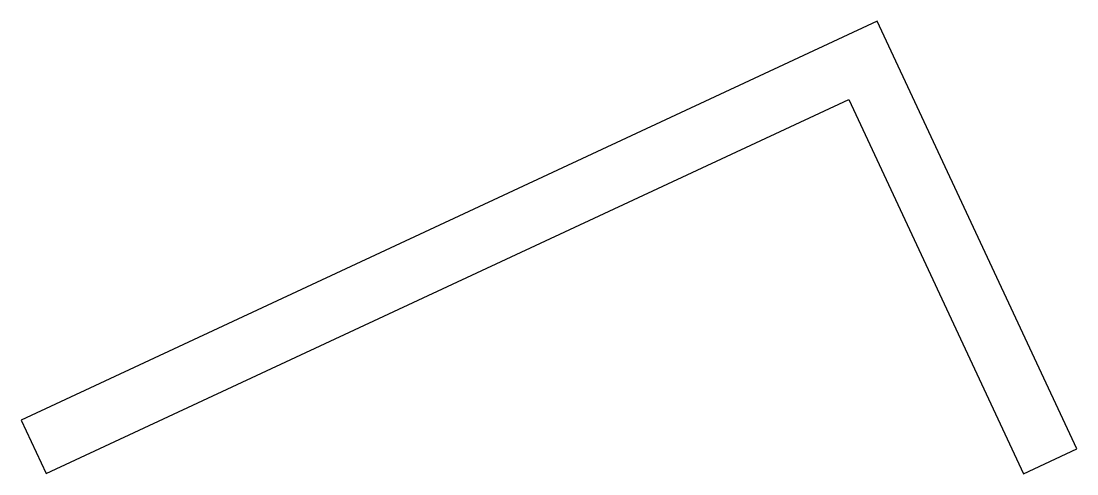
# Model space of a CAD drawing. Header units: inches. Extents: x -35.5 to 21.3, y 0.3 to 24.7.
import ezdxf

# ---------------------------------------------------------------- set-up
doc = ezdxf.new("R2010")
doc.units = ezdxf.units.IN
doc.header["$MEASUREMENT"] = 0

msp = doc.modelspace()

# ---------------------------------------------------------------- linework, layer by layer
at = {"color": 7}
for p, q in [((10.589, 24.659), (-35.452, 3.19)), ((21.323, 1.639), (10.589, 24.659)), ((-34.11, 0.312), (9.053, 20.44)), ((9.053, 20.44), (18.446, 0.297)), ((-35.452, 3.19), (-34.11, 0.312)), ((18.446, 0.297), (21.323, 1.639))]:
    msp.add_line(p, q, dxfattribs=at)

doc.saveas('drawing.dxf')
